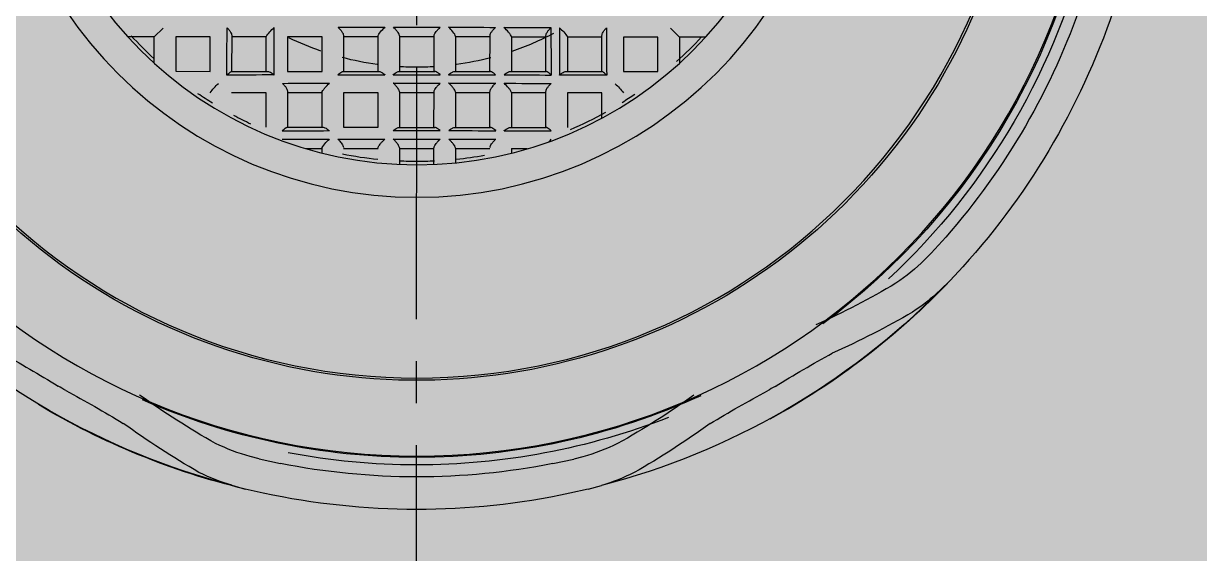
# Model space of a CAD drawing. Header units: millimetres. Extents: x 307301 to 459443, y -2888111 to -2805601.
# Drawn here: x 452136.6 to 452154.09, y -2880591.52 to -2880583.63 of the extents above; entities that cross this region are included whole.
import ezdxf

# ---------------------------------------------------------------- set-up
doc = ezdxf.new("R2010")
doc.units = ezdxf.units.MM
doc.header["$LTSCALE"] = 10
doc.header["$MEASUREMENT"] = 0
doc.linetypes.add('CENTER2', pattern=[1.125, 0.75, -0.125, 0.125, -0.125])
for name, color, linetype in [('$DDT_AUDIT_GENERATED_(131)', 7, 'Continuous'), ('$DDT_AUDIT_GENERATED_(159)', 7, 'Continuous'), ('$DDT_AUDIT_GENERATED_(15E)', 7, 'Continuous'), ('$DDT_AUDIT_GENERATED_(224)', 7, 'Continuous'), ('$DDT_AUDIT_GENERATED_(77)', 7, 'Continuous'), ('$DDT_AUDIT_GENERATED_(7E)', 7, 'Continuous'), ('$DDT_AUDIT_GENERATED_(901)', 7, 'Continuous'), ('$DDT_AUDIT_GENERATED_(E33)', 7, 'Continuous'), ('BMA  furniture', 6, 'Continuous'), ('Default', 7, 'Continuous'), ('Furniture - Plan', 3, 'Continuous')]:
    doc.layers.add(name, color=color, linetype=linetype)

# ---------------------------------------------------------------- blocks, each defined once
blk = doc.blocks.new('TUFTUFTU')
at = {"layer": 'Furniture - Plan', "ltscale": 0.01}
h = blk.add_hatch(color=250, dxfattribs=at)
h.dxf.hatch_style = 1
h.set_gradient(color1=(51, 51, 51), color2=(105, 105, 105), one_color=1, tint=0.41, name='INVCYLINDER')
edge = h.paths.add_edge_path()
edge.add_arc((1413476.938, -245799), 296.526, 0, 360)
at = {"layer": '$DDT_AUDIT_GENERATED_(131)', "color": 6, "linetype": 'Continuous'}
for radius, start, end in [(20.547, 103.389, 136.9318), (11.517, 132.6956, 137.8704), (20.547, 158.644, 180.0261), (11.517, 145.7477, 147.984), (11.517, 150.8264, 156.6984), (11.517, 169.9388, 174.1675), (11.517, 177.3842, 180.0261), (20.547, 180.0261, 190.7343), (11.517, 180.0261, 182.5504), (11.517, 185.7775, 191.0834), (11.517, 205.4253, 208.2256), (11.517, 211.8503, 214.4429), (11.517, 222.8171, 227.5499)]:
    blk.add_arc((1413476.938, -245799), radius, start, end, dxfattribs=at)
at = {"layer": '$DDT_AUDIT_GENERATED_(159)', "color": 6, "linetype": 'Continuous'}
for start, end in [(152.2081, 161.0698), (165.3604, 172.2515), (176.5422, 180.0261), (180.0261, 183.4538), (187.8004, 194.7813), (199.1279, 205.9048)]:
    blk.add_arc((1413476.938, -245799), 8.71, start, end, dxfattribs=at)
at = {"layer": '$DDT_AUDIT_GENERATED_(15E)', "color": 3, "linetype": 'Continuous'}
for radius in [295.946, 295.558]:
    blk.add_circle((1413476.938, -245799), radius, dxfattribs=at)
at = {"layer": '$DDT_AUDIT_GENERATED_(224)', "color": 3, "linetype": 'Continuous'}
for radius in [300, 296.526, 296.132]:
    blk.add_circle((1413476.938, -245799), radius, dxfattribs=at)
at = {"layer": '$DDT_AUDIT_GENERATED_(77)', "color": 6, "linetype": 'Continuous'}
for radius in [20.285, 17.962, 12.581]:
    blk.add_circle((1413476.938, -245799), radius, dxfattribs=at)
for radius, start, end in [(20.323, 96.5654, 143.5422), (18.03, 345.0261, 285.0261), (20.323, 155.4594, 180.0261), (20.323, 180.0261, 203.6723)]:
    blk.add_arc((1413476.938, -245799), radius, start, end, dxfattribs=at)
at = {"layer": '$DDT_AUDIT_GENERATED_(7E)', "color": 6, "linetype": 'Continuous'}
for p, q in [((1413462.286, -245782.762), (1413461.88, -245783.138)), ((1413461.59, -245783.435), (1413461.88, -245783.138)), ((1413462.692, -245783.703), (1413463.169, -245783.272)), ((1413462.692, -245783.703), (1413462.496, -245783.9)), ((1413455.668, -245793.909), (1413455.779, -245793.51)), ((1413455.668, -245793.909), (1413455.546, -245794.449)), ((1413456.635, -245794.061), (1413456.563, -245794.329)), ((1413456.429, -245794.958), (1413456.563, -245794.329)), ((1413456.567, -245803.689), (1413456.433, -245803.061)), ((1413455.55, -245803.571), (1413455.672, -245804.11)), ((1413456.567, -245803.689), (1413456.64, -245803.958)), ((1413455.784, -245804.509), (1413455.672, -245804.11))]:
    blk.add_line(p, q, dxfattribs=at)
for radius in [62.905, 61.937]:
    blk.add_circle((1413476.938, -245799), radius, dxfattribs=at)
for centre, radius, start, end in [((1413476.938, -245799), 21.872, 107.9893, 132.0628), ((1413476.938, -245799), 20.904, 108.8514, 131.2007), ((1413476.938, -245799), 21.872, 133.5123, 151.3295), ((1413476.939, -245799), 21.86, 134.5973, 165.4548), ((1413466.001, -245787.613), 6.075, 136.5465, 146.4505), ((1413467.001, -245788.301), 6.299, 135.6674, 145.6992), ((1413483.191, -245797.132), 25.71, 149.9453, 155.9266), ((1413483.897, -245797.765), 25.647, 149.5077, 155.5017), ((1413423.385, -245766.679), 41.456, 328.4918, 331.2106), ((1413420.66, -245767.981), 43.166, 328.8954, 331.5065), ((1413477.609, -245799.387), 21.872, 149.6802, 150.3719), ((1413478.453, -245805.348), 25.71, 144.1255, 150.1068), ((1413479.354, -245805.642), 25.646, 144.5503, 150.5445), ((1413461.601, -245795.234), 6.071, 153.5983, 163.5089), ((1413462.705, -245795.758), 6.303, 154.3562, 164.3815), ((1413476.938, -245799), 21.872, 167.9893, 192.0628), ((1413476.938, -245799), 20.904, 168.8514, 191.2007), ((1413462.704, -245802.257), 6.299, 195.6674, 205.6992), ((1413476.938, -245799), 21.872, 193.5123, 210.9797), ((1413461.608, -245802.779), 6.075, 196.5465, 206.4505), ((1413476.939, -245799), 21.86, 194.5973, 225.4548), ((1413479.349, -245792.356), 25.647, 209.5077, 215.5017), ((1413478.447, -245792.651), 25.71, 209.9453, 215.9266), ((1413422.171, -245829.219), 41.456, 28.4918, 31.2106), ((1413477.609, -245798.613), 21.872, 209.6802, 210.3719), ((1413421.936, -245832.23), 43.166, 28.8954, 31.5065)]:
    blk.add_arc(centre, radius, start, end, dxfattribs=at)
at = {"layer": '$DDT_AUDIT_GENERATED_(901)', "color": 6, "linetype": 'Continuous'}
for p, q in [((1413469.125, -245790.407), (1413469.125, -245791.194)), ((1413469.125, -245791.194), (1413468.338, -245791.194)), ((1413469.125, -245791.194), (1413469.387, -245791.456)), ((1413468.099, -245791.833), (1413469.125, -245791.832)), ((1413468.1, -245792.859), (1413468.099, -245791.833)), ((1413469.125, -245791.832), (1413469.126, -245792.858)), ((1413469.126, -245792.858), (1413468.1, -245792.859)), ((1413466.697, -245793.498), (1413467.461, -245793.498)), ((1413467.461, -245793.498), (1413467.462, -245794.524)), ((1413468.101, -245794.567), (1413468.1, -245793.495)), ((1413468.1, -245793.497), (1413469.173, -245793.497)), ((1413469.126, -245793.497), (1413469.126, -245794.523)), ((1413467.462, -245794.524), (1413466.436, -245794.524)), ((1413469.13, -245794.523), (1413468.101, -245794.523)), ((1413466.437, -245796.226), (1413466.436, -245795.153)), ((1413466.436, -245795.163), (1413467.505, -245795.162)), ((1413467.462, -245795.162), (1413467.463, -245796.188)), ((1413468.101, -245796.227), (1413468.101, -245795.155)), ((1413468.101, -245795.162), (1413469.171, -245795.162)), ((1413469.127, -245795.162), (1413469.127, -245796.187)), ((1413465.798, -245795.719), (1413465.798, -245796.189)), ((1413465.812, -245796.189), (1413465.671, -245796.189)), ((1413467.475, -245796.188), (1413466.437, -245796.189)), ((1413469.137, -245796.187), (1413468.101, -245796.188)), ((1413465.798, -245796.828), (1413465.799, -245797.853)), ((1413466.438, -245797.884), (1413466.437, -245796.812)), ((1413466.437, -245796.827), (1413467.5, -245796.827)), ((1413467.463, -245796.827), (1413467.463, -245797.853)), ((1413468.102, -245797.884), (1413468.102, -245796.813)), ((1413468.102, -245796.827), (1413469.166, -245796.826)), ((1413469.128, -245796.826), (1413469.128, -245797.852)), ((1413465.82, -245797.853), (1413465.378, -245797.854)), ((1413467.484, -245797.853), (1413466.438, -245797.853)), ((1413469.147, -245797.852), (1413468.102, -245797.852)), ((1413465.332, -245798.492), (1413465.828, -245798.492)), ((1413465.799, -245798.492), (1413465.8, -245799.518)), ((1413466.438, -245799.541), (1413466.438, -245798.469)), ((1413466.438, -245798.492), (1413467.493, -245798.491)), ((1413467.464, -245798.491), (1413467.464, -245799.517)), ((1413468.103, -245799.54), (1413468.102, -245798.469)), ((1413468.102, -245798.491), (1413469.158, -245798.491)), ((1413469.128, -245798.491), (1413469.129, -245799.517)), ((1413465.828, -245799.518), (1413465.332, -245799.518)), ((1413467.493, -245799.517), (1413466.438, -245799.518)), ((1413469.158, -245799.517), (1413468.103, -245799.517)), ((1413468.104, -245801.196), (1413468.103, -245800.124)), ((1413465.8, -245800.157), (1413465.8, -245801.183)), ((1413466.439, -245800.156), (1413467.464, -245800.156)), ((1413466.439, -245801.182), (1413466.439, -245800.156)), ((1413467.464, -245800.156), (1413467.465, -245801.182)), ((1413468.103, -245800.156), (1413469.148, -245800.155)), ((1413469.129, -245800.155), (1413469.13, -245801.181)), ((1413467.465, -245801.182), (1413466.439, -245801.182)), ((1413469.168, -245801.181), (1413468.104, -245801.182)), ((1413465.673, -245801.821), (1413465.815, -245801.821)), ((1413465.801, -245801.821), (1413465.801, -245802.291)), ((1413466.44, -245802.856), (1413466.439, -245801.784)), ((1413466.439, -245801.821), (1413467.478, -245801.821)), ((1413467.465, -245801.821), (1413467.466, -245802.846)), ((1413468.104, -245801.82), (1413469.13, -245801.82)), ((1413468.104, -245802.846), (1413468.104, -245801.82)), ((1413469.13, -245801.82), (1413469.13, -245802.846)), ((1413467.508, -245802.846), (1413466.44, -245802.847)), ((1413469.13, -245802.846), (1413468.104, -245802.846)), ((1413466.44, -245803.486), (1413467.466, -245803.485)), ((1413467.466, -245803.485), (1413467.466, -245804.511)), ((1413468.105, -245804.513), (1413468.105, -245803.441)), ((1413468.105, -245803.485), (1413469.134, -245803.484)), ((1413469.131, -245803.484), (1413469.131, -245804.51)), ((1413469.178, -245804.51), (1413468.105, -245804.511)), ((1413468.105, -245805.149), (1413469.131, -245805.149)), ((1413468.106, -245806.175), (1413468.105, -245805.149)), ((1413469.131, -245805.149), (1413469.132, -245806.175)), ((1413469.132, -245806.175), (1413468.106, -245806.175)), ((1413469.132, -245806.814), (1413469.394, -245806.551)), ((1413468.345, -245806.814), (1413469.132, -245806.814)), ((1413469.132, -245806.814), (1413469.132, -245807.601))]:
    blk.add_line(p, q, dxfattribs=at)
for centre, radius, start, end in [((1413466.664, -245794.021), 1.411, 40.5105, 55.4572), ((1413461.641, -247540.433), 1747.089, 89.745654, 89.79185), ((1413468.51, -245795.505), 1.162, 39.6562, 57.7323), ((1413463.174, -247258.902), 1464.152, 89.756176, 89.811348), ((1413465.537, -245794.515), 0.732, 308.4799, 318.1342), ((1411643.18, -245801.017), 1823.164, 0.144928, 0.188983), ((1411871.796, -245801.424), 1595.962, 0.180084, 0.230369), ((1413463.672, -247163.98), 1368.978, 89.760007, 89.819025), ((1411903.637, -245801.538), 1564.372, 0.187877, 0.239169), ((1412005.115, -245802.647), 1464.311, 0.24395, 0.298697), ((1412107.613, -245799.742), 1358.477, 0.071156, 0.130241), ((1412163.344, -245799.723), 1302.998, 0.073326, 0.134915), ((1412451.408, -245799.635), 1016.347, 0.089011, 0.167875), ((1412498.277, -245799.624), 969.73, 0.09261, 0.175244), ((1412735.95, -245799.593), 733.47, 0.119953, 0.229024), ((1412241.957, -245799.562), 1224.133, 359.993278, 0.058828), ((1412297.968, -245799.536), 1168.373, 359.991721, 0.060385), ((1412588.193, -245799.404), 879.562, 359.980511, 0.071595), ((1412635.549, -245799.383), 832.457, 359.977948, 0.074158), ((1412877.168, -245799.273), 592.25, 359.958571, 0.093534), ((1412107.624, -245799.503), 1358.466, 359.921865, 359.98095), ((1412498.261, -245799.266), 969.745, 359.876862, 359.959495), ((1412735.971, -245799.081), 733.448, 359.82308, 359.932155), ((1411594.977, -245798.738), 1871.113, 359.869268, 359.9122), ((1411643.157, -245798.651), 1823.185, 359.863123, 359.907178), ((1411871.823, -245798.036), 1595.933, 359.821736, 359.872022), ((1413462.168, -244407.837), 1395.425, 270.239399, 270.297288), ((1413468.513, -245802.503), 1.162, 302.3198, 320.3959), ((1413459.856, -244016.729), 1787.943, 270.260784, 270.305924), ((1413466.668, -245803.988), 1.411, 304.5949, 319.5417)]:
    blk.add_arc(centre, radius, start, end, dxfattribs=at)
for points in [[(1413467.988, -245793.356), (1413467.991, -245793.82), (1413467.993, -245794.287), (1413467.995, -245794.758)], [(1413467.998, -245803.25), (1413467.997, -245803.721), (1413467.995, -245804.189), (1413467.994, -245804.653)]]:
    blk.add_open_spline(points, degree=3, dxfattribs=at)
for points, knots in [([(1413467.988, -245793.356), (1413467.989, -245793.356), (1413467.99, -245793.357), (1413467.991, -245793.358), (1413468.013, -245793.382), (1413468.034, -245793.405), (1413468.051, -245793.425), (1413468.067, -245793.444), (1413468.081, -245793.461), (1413468.09, -245793.474), (1413468.096, -245793.483), (1413468.1, -245793.491), (1413468.1, -245793.495)], [0, 0, 0, 0, 0.013084, 0.013084, 0.013084, 0.39311, 0.39311, 0.39311, 0.743636, 0.743636, 0.743636, 1, 1, 1, 1]), ([(1413469.173, -245793.497), (1413469.187, -245793.497), (1413469.203, -245793.493), (1413469.22, -245793.488), (1413469.236, -245793.482), (1413469.253, -245793.473), (1413469.27, -245793.463), (1413469.296, -245793.448), (1413469.322, -245793.429), (1413469.347, -245793.409), (1413469.363, -245793.395), (1413469.379, -245793.38), (1413469.394, -245793.364), (1413469.395, -245793.363), (1413469.396, -245793.362), (1413469.397, -245793.361)], [0, 0, 0, 0, 0.219462, 0.219462, 0.219462, 0.43637, 0.43637, 0.43637, 0.765904, 0.765904, 0.765904, 0.986795, 0.986795, 0.986795, 1, 1, 1, 1]), ([(1413467.995, -245794.758), (1413467.995, -245794.757), (1413467.996, -245794.757), (1413467.997, -245794.756), (1413468.018, -245794.733), (1413468.037, -245794.709), (1413468.053, -245794.685), (1413468.068, -245794.662), (1413468.081, -245794.638), (1413468.09, -245794.616), (1413468.097, -245794.599), (1413468.101, -245794.582), (1413468.101, -245794.567)], [0, 0, 0, 0, 0.014755, 0.014755, 0.014755, 0.370759, 0.370759, 0.370759, 0.720009, 0.720009, 0.720009, 1, 1, 1, 1]), ([(1413466.333, -245795.003), (1413466.334, -245795.004), (1413466.335, -245795.005), (1413466.336, -245795.006), (1413466.353, -245795.026), (1413466.37, -245795.045), (1413466.384, -245795.063), (1413466.401, -245795.085), (1413466.416, -245795.106), (1413466.425, -245795.123), (1413466.432, -245795.135), (1413466.436, -245795.146), (1413466.436, -245795.153)], [0, 0, 0, 0, 0.013794, 0.013794, 0.013794, 0.332699, 0.332699, 0.332699, 0.717117, 0.717117, 0.717117, 1, 1, 1, 1]), ([(1413467.505, -245795.162), (1413467.517, -245795.162), (1413467.531, -245795.159), (1413467.547, -245795.154), (1413467.562, -245795.149), (1413467.578, -245795.141), (1413467.593, -245795.132), (1413467.617, -245795.118), (1413467.642, -245795.101), (1413467.665, -245795.083), (1413467.692, -245795.06), (1413467.718, -245795.036), (1413467.742, -245795.01), (1413467.743, -245795.009), (1413467.744, -245795.008), (1413467.744, -245795.007)], [0, 0, 0, 0, 0.187816, 0.187816, 0.187816, 0.373526, 0.373526, 0.373526, 0.654344, 0.654344, 0.654344, 0.987809, 0.987809, 0.987809, 1, 1, 1, 1]), ([(1413467.996, -245795.008), (1413467.996, -245795.009), (1413467.997, -245795.01), (1413467.998, -245795.011), (1413468.017, -245795.031), (1413468.034, -245795.051), (1413468.049, -245795.07), (1413468.066, -245795.091), (1413468.08, -245795.111), (1413468.09, -245795.127), (1413468.097, -245795.139), (1413468.101, -245795.149), (1413468.101, -245795.155)], [0, 0, 0, 0, 0.013593, 0.013593, 0.013593, 0.347736, 0.347736, 0.347736, 0.724088, 0.724088, 0.724088, 1, 1, 1, 1]), ([(1413469.171, -245795.162), (1413469.184, -245795.162), (1413469.199, -245795.158), (1413469.215, -245795.153), (1413469.23, -245795.147), (1413469.247, -245795.139), (1413469.263, -245795.13), (1413469.288, -245795.116), (1413469.313, -245795.098), (1413469.336, -245795.079), (1413469.36, -245795.06), (1413469.382, -245795.038), (1413469.403, -245795.016), (1413469.404, -245795.015), (1413469.405, -245795.014), (1413469.406, -245795.013)], [0, 0, 0, 0, 0.198123, 0.198123, 0.198123, 0.393986, 0.393986, 0.393986, 0.691201, 0.691201, 0.691201, 0.987467, 0.987467, 0.987467, 1, 1, 1, 1]), ([(1413466.337, -245796.405), (1413466.338, -245796.404), (1413466.339, -245796.403), (1413466.34, -245796.402), (1413466.357, -245796.383), (1413466.373, -245796.363), (1413466.386, -245796.343), (1413466.403, -245796.319), (1413466.416, -245796.295), (1413466.425, -245796.273), (1413466.433, -245796.256), (1413466.437, -245796.239), (1413466.437, -245796.226)], [0, 0, 0, 0, 0.014965, 0.014965, 0.014965, 0.324839, 0.324839, 0.324839, 0.702876, 0.702876, 0.702876, 1, 1, 1, 1]), ([(1413467.475, -245796.188), (1413467.487, -245796.188), (1413467.508, -245796.198), (1413467.557, -245796.229), (1413467.583, -245796.249), (1413467.66, -245796.314), (1413467.709, -245796.363), (1413467.749, -245796.408)], [0, 0, 0, 0, 0.25, 0.25, 0.5, 0.5, 1, 1, 1, 1]), ([(1413468.001, -245796.408), (1413468.002, -245796.408), (1413468.003, -245796.407), (1413468.003, -245796.406), (1413468.021, -245796.386), (1413468.037, -245796.365), (1413468.051, -245796.345), (1413468.068, -245796.321), (1413468.081, -245796.297), (1413468.09, -245796.275), (1413468.097, -245796.257), (1413468.101, -245796.241), (1413468.101, -245796.227)], [0, 0, 0, 0, 0.014955, 0.014955, 0.014955, 0.332887, 0.332887, 0.332887, 0.705714, 0.705714, 0.705714, 1, 1, 1, 1]), ([(1413469.137, -245796.187), (1413469.148, -245796.187), (1413469.169, -245796.197), (1413469.217, -245796.23), (1413469.244, -245796.251), (1413469.322, -245796.318), (1413469.371, -245796.367), (1413469.412, -245796.412)], [0, 0, 0, 0, 0.25, 0.25, 0.5, 0.5, 1, 1, 1, 1]), ([(1413465.834, -245796.828), (1413465.844, -245796.828), (1413465.857, -245796.825), (1413465.871, -245796.82), (1413465.884, -245796.815), (1413465.899, -245796.808), (1413465.914, -245796.8), (1413465.935, -245796.788), (1413465.958, -245796.772), (1413465.979, -245796.756), (1413466.007, -245796.734), (1413466.035, -245796.709), (1413466.06, -245796.683), (1413466.068, -245796.675), (1413466.076, -245796.666), (1413466.084, -245796.657), (1413466.085, -245796.656), (1413466.086, -245796.655), (1413466.086, -245796.654)], [0, 0, 0, 0, 0.162938, 0.162938, 0.162938, 0.324202, 0.324202, 0.324202, 0.563299, 0.563299, 0.563299, 0.883093, 0.883093, 0.883093, 0.988652, 0.988652, 0.988652, 1, 1, 1, 1]), ([(1413466.338, -245796.655), (1413466.339, -245796.656), (1413466.34, -245796.657), (1413466.34, -245796.657), (1413466.356, -245796.675), (1413466.371, -245796.693), (1413466.384, -245796.711), (1413466.401, -245796.734), (1413466.416, -245796.756), (1413466.425, -245796.775), (1413466.433, -245796.789), (1413466.437, -245796.802), (1413466.437, -245796.812)], [0, 0, 0, 0, 0.014252, 0.014252, 0.014252, 0.306746, 0.306746, 0.306746, 0.70396, 0.70396, 0.70396, 1, 1, 1, 1]), ([(1413467.5, -245796.827), (1413467.511, -245796.827), (1413467.524, -245796.824), (1413467.538, -245796.819), (1413467.552, -245796.814), (1413467.566, -245796.807), (1413467.581, -245796.799), (1413467.604, -245796.786), (1413467.626, -245796.771), (1413467.648, -245796.754), (1413467.677, -245796.731), (1413467.704, -245796.706), (1413467.729, -245796.68), (1413467.736, -245796.673), (1413467.742, -245796.667), (1413467.748, -245796.66), (1413467.749, -245796.659), (1413467.749, -245796.658), (1413467.75, -245796.657)], [0, 0, 0, 0, 0.167273, 0.167273, 0.167273, 0.332789, 0.332789, 0.332789, 0.579523, 0.579523, 0.579523, 0.906487, 0.906487, 0.906487, 0.9885, 0.9885, 0.9885, 1, 1, 1, 1]), ([(1413468.002, -245796.658), (1413468.002, -245796.659), (1413468.003, -245796.659), (1413468.004, -245796.66), (1413468.02, -245796.679), (1413468.035, -245796.697), (1413468.048, -245796.714), (1413468.066, -245796.737), (1413468.081, -245796.759), (1413468.09, -245796.778), (1413468.097, -245796.791), (1413468.102, -245796.804), (1413468.102, -245796.813)], [0, 0, 0, 0, 0.014142, 0.014142, 0.014142, 0.312027, 0.312027, 0.312027, 0.706914, 0.706914, 0.706914, 1, 1, 1, 1]), ([(1413469.166, -245796.826), (1413469.178, -245796.826), (1413469.191, -245796.823), (1413469.205, -245796.818), (1413469.22, -245796.813), (1413469.235, -245796.806), (1413469.25, -245796.797), (1413469.273, -245796.784), (1413469.296, -245796.768), (1413469.318, -245796.751), (1413469.347, -245796.728), (1413469.375, -245796.702), (1413469.4, -245796.676), (1413469.404, -245796.672), (1413469.407, -245796.668), (1413469.411, -245796.664), (1413469.412, -245796.663), (1413469.413, -245796.662), (1413469.413, -245796.661)], [0, 0, 0, 0, 0.173521, 0.173521, 0.173521, 0.345169, 0.345169, 0.345169, 0.602704, 0.602704, 0.602704, 0.939268, 0.939268, 0.939268, 0.988285, 0.988285, 0.988285, 1, 1, 1, 1]), ([(1413465.82, -245797.853), (1413465.828, -245797.853), (1413465.837, -245797.856), (1413465.848, -245797.86), (1413465.859, -245797.864), (1413465.871, -245797.87), (1413465.884, -245797.877), (1413465.901, -245797.887), (1413465.919, -245797.899), (1413465.937, -245797.913), (1413465.961, -245797.931), (1413465.986, -245797.952), (1413466.01, -245797.974), (1413466.037, -245797.999), (1413466.063, -245798.026), (1413466.087, -245798.053), (1413466.087, -245798.054), (1413466.088, -245798.054), (1413466.089, -245798.055)], [0, 0, 0, 0, 0.130615, 0.130615, 0.130615, 0.260342, 0.260342, 0.260342, 0.438697, 0.438697, 0.438697, 0.690382, 0.690382, 0.690382, 0.989825, 0.989825, 0.989825, 1, 1, 1, 1]), ([(1413466.341, -245798.055), (1413466.341, -245798.054), (1413466.342, -245798.054), (1413466.343, -245798.053), (1413466.358, -245798.035), (1413466.373, -245798.017), (1413466.385, -245797.999), (1413466.402, -245797.975), (1413466.417, -245797.951), (1413466.426, -245797.929), (1413466.433, -245797.912), (1413466.438, -245797.897), (1413466.438, -245797.884)], [0, 0, 0, 0, 0.0149, 0.0149, 0.0149, 0.303312, 0.303312, 0.303312, 0.696338, 0.696338, 0.696338, 1, 1, 1, 1]), ([(1413467.484, -245797.853), (1413467.491, -245797.853), (1413467.501, -245797.855), (1413467.511, -245797.859), (1413467.522, -245797.863), (1413467.534, -245797.869), (1413467.546, -245797.876), (1413467.563, -245797.886), (1413467.581, -245797.898), (1413467.598, -245797.911), (1413467.623, -245797.93), (1413467.648, -245797.95), (1413467.671, -245797.972), (1413467.7, -245797.998), (1413467.727, -245798.026), (1413467.751, -245798.053), (1413467.752, -245798.054), (1413467.753, -245798.055), (1413467.753, -245798.056)], [0, 0, 0, 0, 0.129049, 0.129049, 0.129049, 0.257259, 0.257259, 0.257259, 0.432473, 0.432473, 0.432473, 0.68013, 0.68013, 0.68013, 0.989883, 0.989883, 0.989883, 1, 1, 1, 1]), ([(1413468.005, -245798.056), (1413468.006, -245798.055), (1413468.007, -245798.054), (1413468.007, -245798.053), (1413468.023, -245798.035), (1413468.037, -245798.017), (1413468.05, -245797.999), (1413468.067, -245797.975), (1413468.081, -245797.951), (1413468.091, -245797.929), (1413468.098, -245797.913), (1413468.102, -245797.897), (1413468.102, -245797.884)], [0, 0, 0, 0, 0.014924, 0.014924, 0.014924, 0.304806, 0.304806, 0.304806, 0.696698, 0.696698, 0.696698, 1, 1, 1, 1]), ([(1413469.147, -245797.852), (1413469.176, -245797.852), (1413469.233, -245797.887), (1413469.332, -245797.967), (1413469.379, -245798.013), (1413469.418, -245798.057)], [0, 0, 0, 0, 0.5, 0.5, 1, 1, 1, 1]), ([(1413465.828, -245798.492), (1413465.837, -245798.492), (1413465.848, -245798.49), (1413465.861, -245798.485), (1413465.873, -245798.481), (1413465.886, -245798.474), (1413465.9, -245798.467), (1413465.919, -245798.456), (1413465.94, -245798.442), (1413465.959, -245798.427), (1413465.987, -245798.406), (1413466.013, -245798.383), (1413466.038, -245798.359), (1413466.055, -245798.342), (1413466.072, -245798.325), (1413466.087, -245798.308), (1413466.088, -245798.307), (1413466.088, -245798.306), (1413466.089, -245798.305)], [0, 0, 0, 0, 0.145875, 0.145875, 0.145875, 0.290449, 0.290449, 0.290449, 0.498511, 0.498511, 0.498511, 0.786425, 0.786425, 0.786425, 0.989253, 0.989253, 0.989253, 1, 1, 1, 1]), ([(1413466.341, -245798.305), (1413466.342, -245798.306), (1413466.342, -245798.307), (1413466.343, -245798.307), (1413466.358, -245798.325), (1413466.372, -245798.342), (1413466.385, -245798.359), (1413466.402, -245798.383), (1413466.417, -245798.407), (1413466.426, -245798.427), (1413466.433, -245798.443), (1413466.438, -245798.458), (1413466.438, -245798.469)], [0, 0, 0, 0, 0.014647, 0.014647, 0.014647, 0.296301, 0.296301, 0.296301, 0.696508, 0.696508, 0.696508, 1, 1, 1, 1]), ([(1413467.493, -245798.491), (1413467.502, -245798.491), (1413467.513, -245798.489), (1413467.526, -245798.484), (1413467.538, -245798.48), (1413467.552, -245798.473), (1413467.565, -245798.466), (1413467.585, -245798.455), (1413467.606, -245798.441), (1413467.625, -245798.426), (1413467.653, -245798.405), (1413467.679, -245798.382), (1413467.704, -245798.358), (1413467.721, -245798.341), (1413467.737, -245798.325), (1413467.751, -245798.308), (1413467.752, -245798.307), (1413467.753, -245798.306), (1413467.754, -245798.305)], [0, 0, 0, 0, 0.146971, 0.146971, 0.146971, 0.292613, 0.292613, 0.292613, 0.502793, 0.502793, 0.502793, 0.793256, 0.793256, 0.793256, 0.98921, 0.98921, 0.98921, 1, 1, 1, 1]), ([(1413468.005, -245798.305), (1413468.006, -245798.306), (1413468.007, -245798.307), (1413468.008, -245798.308), (1413468.023, -245798.325), (1413468.037, -245798.343), (1413468.049, -245798.36), (1413468.066, -245798.383), (1413468.081, -245798.407), (1413468.091, -245798.427), (1413468.098, -245798.443), (1413468.102, -245798.457), (1413468.102, -245798.469)], [0, 0, 0, 0, 0.014628, 0.014628, 0.014628, 0.296243, 0.296243, 0.296243, 0.696776, 0.696776, 0.696776, 1, 1, 1, 1]), ([(1413469.158, -245798.491), (1413469.167, -245798.491), (1413469.179, -245798.488), (1413469.192, -245798.484), (1413469.204, -245798.479), (1413469.218, -245798.473), (1413469.231, -245798.465), (1413469.251, -245798.454), (1413469.272, -245798.44), (1413469.292, -245798.424), (1413469.32, -245798.404), (1413469.346, -245798.38), (1413469.371, -245798.356), (1413469.387, -245798.34), (1413469.402, -245798.325), (1413469.416, -245798.309), (1413469.417, -245798.308), (1413469.417, -245798.307), (1413469.418, -245798.306)], [0, 0, 0, 0, 0.148561, 0.148561, 0.148561, 0.295756, 0.295756, 0.295756, 0.509003, 0.509003, 0.509003, 0.80311, 0.80311, 0.80311, 0.989148, 0.989148, 0.989148, 1, 1, 1, 1]), ([(1413465.828, -245799.518), (1413465.837, -245799.518), (1413465.849, -245799.521), (1413465.861, -245799.525), (1413465.873, -245799.529), (1413465.887, -245799.536), (1413465.9, -245799.544), (1413465.92, -245799.555), (1413465.94, -245799.568), (1413465.96, -245799.583), (1413465.987, -245799.604), (1413466.014, -245799.627), (1413466.038, -245799.651), (1413466.056, -245799.668), (1413466.072, -245799.685), (1413466.087, -245799.702), (1413466.088, -245799.703), (1413466.089, -245799.704), (1413466.09, -245799.705)], [0, 0, 0, 0, 0.145875, 0.145875, 0.145875, 0.290449, 0.290449, 0.290449, 0.498511, 0.498511, 0.498511, 0.786425, 0.786425, 0.786425, 0.989253, 0.989253, 0.989253, 1, 1, 1, 1]), ([(1413466.341, -245799.705), (1413466.342, -245799.704), (1413466.343, -245799.703), (1413466.344, -245799.702), (1413466.359, -245799.685), (1413466.373, -245799.667), (1413466.385, -245799.65), (1413466.403, -245799.627), (1413466.417, -245799.603), (1413466.427, -245799.582), (1413466.434, -245799.567), (1413466.438, -245799.552), (1413466.438, -245799.541)], [0, 0, 0, 0, 0.014647, 0.014647, 0.014647, 0.296301, 0.296301, 0.296301, 0.696508, 0.696508, 0.696508, 1, 1, 1, 1]), ([(1413467.493, -245799.517), (1413467.502, -245799.517), (1413467.514, -245799.52), (1413467.526, -245799.524), (1413467.539, -245799.529), (1413467.552, -245799.535), (1413467.566, -245799.543), (1413467.586, -245799.554), (1413467.606, -245799.568), (1413467.626, -245799.583), (1413467.653, -245799.604), (1413467.68, -245799.627), (1413467.705, -245799.651), (1413467.721, -245799.667), (1413467.737, -245799.684), (1413467.752, -245799.701), (1413467.753, -245799.702), (1413467.754, -245799.702), (1413467.754, -245799.703)], [0, 0, 0, 0, 0.146971, 0.146971, 0.146971, 0.292613, 0.292613, 0.292613, 0.502793, 0.502793, 0.502793, 0.793256, 0.793256, 0.793256, 0.98921, 0.98921, 0.98921, 1, 1, 1, 1]), ([(1413468.006, -245799.703), (1413468.007, -245799.702), (1413468.007, -245799.701), (1413468.008, -245799.7), (1413468.023, -245799.683), (1413468.037, -245799.666), (1413468.05, -245799.649), (1413468.067, -245799.625), (1413468.082, -245799.601), (1413468.091, -245799.581), (1413468.098, -245799.565), (1413468.103, -245799.551), (1413468.103, -245799.54)], [0, 0, 0, 0, 0.014628, 0.014628, 0.014628, 0.296243, 0.296243, 0.296243, 0.696776, 0.696776, 0.696776, 1, 1, 1, 1]), ([(1413469.158, -245799.517), (1413469.168, -245799.517), (1413469.179, -245799.519), (1413469.192, -245799.524), (1413469.204, -245799.528), (1413469.218, -245799.535), (1413469.232, -245799.542), (1413469.252, -245799.554), (1413469.273, -245799.568), (1413469.293, -245799.583), (1413469.32, -245799.604), (1413469.347, -245799.627), (1413469.372, -245799.651), (1413469.387, -245799.667), (1413469.402, -245799.682), (1413469.416, -245799.698), (1413469.417, -245799.699), (1413469.418, -245799.7), (1413469.419, -245799.701)], [0, 0, 0, 0, 0.148561, 0.148561, 0.148561, 0.295756, 0.295756, 0.295756, 0.509003, 0.509003, 0.509003, 0.80311, 0.80311, 0.80311, 0.989148, 0.989148, 0.989148, 1, 1, 1, 1]), ([(1413465.821, -245800.157), (1413465.829, -245800.157), (1413465.838, -245800.155), (1413465.849, -245800.15), (1413465.86, -245800.146), (1413465.872, -245800.14), (1413465.885, -245800.133), (1413465.902, -245800.123), (1413465.92, -245800.111), (1413465.938, -245800.098), (1413465.962, -245800.079), (1413465.987, -245800.058), (1413466.011, -245800.036), (1413466.038, -245800.011), (1413466.064, -245799.984), (1413466.087, -245799.957), (1413466.088, -245799.956), (1413466.089, -245799.956), (1413466.09, -245799.955)], [0, 0, 0, 0, 0.130615, 0.130615, 0.130615, 0.260342, 0.260342, 0.260342, 0.438697, 0.438697, 0.438697, 0.690382, 0.690382, 0.690382, 0.989825, 0.989825, 0.989825, 1, 1, 1, 1]), ([(1413468.103, -245800.124), (1413468.103, -245800.111), (1413468.099, -245800.096), (1413468.092, -245800.079), (1413468.082, -245800.057), (1413468.068, -245800.033), (1413468.051, -245800.009), (1413468.038, -245799.991), (1413468.024, -245799.973), (1413468.008, -245799.955), (1413468.007, -245799.954), (1413468.007, -245799.953), (1413468.006, -245799.952)], [0, 0, 0, 0, 0.303302, 0.303302, 0.303302, 0.695194, 0.695194, 0.695194, 0.985076, 0.985076, 0.985076, 1, 1, 1, 1]), ([(1413469.148, -245800.155), (1413469.177, -245800.155), (1413469.234, -245800.12), (1413469.333, -245800.04), (1413469.38, -245799.994), (1413469.419, -245799.949)], [0, 0, 0, 0, 0.5, 0.5, 1, 1, 1, 1]), ([(1413466.089, -245801.356), (1413466.088, -245801.355), (1413466.087, -245801.354), (1413466.086, -245801.353), (1413466.078, -245801.344), (1413466.07, -245801.335), (1413466.062, -245801.327), (1413466.037, -245801.301), (1413466.009, -245801.276), (1413465.981, -245801.254), (1413465.96, -245801.238), (1413465.937, -245801.222), (1413465.916, -245801.21), (1413465.901, -245801.202), (1413465.886, -245801.195), (1413465.873, -245801.19), (1413465.859, -245801.185), (1413465.846, -245801.183), (1413465.836, -245801.183)], [0, 0, 0, 0, 0.011348, 0.011348, 0.011348, 0.116907, 0.116907, 0.116907, 0.436701, 0.436701, 0.436701, 0.675798, 0.675798, 0.675798, 0.837062, 0.837062, 0.837062, 1, 1, 1, 1]), ([(1413468.004, -245801.351), (1413468.005, -245801.35), (1413468.005, -245801.349), (1413468.006, -245801.348), (1413468.022, -245801.33), (1413468.037, -245801.311), (1413468.051, -245801.294), (1413468.068, -245801.271), (1413468.083, -245801.249), (1413468.092, -245801.231), (1413468.099, -245801.217), (1413468.104, -245801.204), (1413468.104, -245801.196)], [0, 0, 0, 0, 0.014142, 0.014142, 0.014142, 0.312027, 0.312027, 0.312027, 0.706914, 0.706914, 0.706914, 1, 1, 1, 1]), ([(1413469.416, -245801.346), (1413469.415, -245801.345), (1413469.414, -245801.344), (1413469.413, -245801.343), (1413469.409, -245801.339), (1413469.406, -245801.335), (1413469.402, -245801.331), (1413469.377, -245801.305), (1413469.349, -245801.279), (1413469.32, -245801.256), (1413469.298, -245801.239), (1413469.275, -245801.223), (1413469.252, -245801.21), (1413469.237, -245801.201), (1413469.222, -245801.194), (1413469.207, -245801.189), (1413469.193, -245801.184), (1413469.179, -245801.181), (1413469.168, -245801.181)], [0, 0, 0, 0, 0.011715, 0.011715, 0.011715, 0.060732, 0.060732, 0.060732, 0.397296, 0.397296, 0.397296, 0.654831, 0.654831, 0.654831, 0.826479, 0.826479, 0.826479, 1, 1, 1, 1]), ([(1413465.815, -245801.821), (1413465.84, -245801.821), (1413465.899, -245801.783), (1413466, -245801.698), (1413466.048, -245801.65), (1413466.088, -245801.605)], [0, 0, 0, 0, 0.5, 0.5, 1, 1, 1, 1]), ([(1413466.439, -245801.784), (1413466.439, -245801.77), (1413466.435, -245801.754), (1413466.428, -245801.736), (1413466.419, -245801.714), (1413466.405, -245801.69), (1413466.389, -245801.666), (1413466.375, -245801.647), (1413466.359, -245801.627), (1413466.342, -245801.607), (1413466.341, -245801.606), (1413466.341, -245801.605), (1413466.34, -245801.604)], [0, 0, 0, 0, 0.297124, 0.297124, 0.297124, 0.675161, 0.675161, 0.675161, 0.985035, 0.985035, 0.985035, 1, 1, 1, 1]), ([(1413467.478, -245801.821), (1413467.49, -245801.821), (1413467.511, -245801.811), (1413467.559, -245801.78), (1413467.586, -245801.759), (1413467.663, -245801.694), (1413467.711, -245801.646), (1413467.752, -245801.601)], [0, 0, 0, 0, 0.25, 0.25, 0.5, 0.5, 1, 1, 1, 1]), ([(1413466.337, -245803.006), (1413466.338, -245803.005), (1413466.338, -245803.005), (1413466.339, -245803.004), (1413466.357, -245802.984), (1413466.373, -245802.965), (1413466.388, -245802.946), (1413466.405, -245802.925), (1413466.419, -245802.904), (1413466.429, -245802.887), (1413466.436, -245802.874), (1413466.44, -245802.864), (1413466.44, -245802.856)], [0, 0, 0, 0, 0.013794, 0.013794, 0.013794, 0.332699, 0.332699, 0.332699, 0.717117, 0.717117, 0.717117, 1, 1, 1, 1]), ([(1413467.748, -245803.001), (1413467.747, -245803), (1413467.746, -245802.999), (1413467.745, -245802.998), (1413467.722, -245802.973), (1413467.696, -245802.948), (1413467.668, -245802.926), (1413467.645, -245802.907), (1413467.621, -245802.89), (1413467.597, -245802.877), (1413467.581, -245802.868), (1413467.565, -245802.86), (1413467.55, -245802.855), (1413467.535, -245802.849), (1413467.52, -245802.846), (1413467.508, -245802.846)], [0, 0, 0, 0, 0.012191, 0.012191, 0.012191, 0.345656, 0.345656, 0.345656, 0.626474, 0.626474, 0.626474, 0.812184, 0.812184, 0.812184, 1, 1, 1, 1]), ([(1413468.105, -245803.441), (1413468.105, -245803.427), (1413468.101, -245803.41), (1413468.094, -245803.392), (1413468.085, -245803.37), (1413468.072, -245803.346), (1413468.057, -245803.323), (1413468.041, -245803.299), (1413468.022, -245803.275), (1413468.001, -245803.253), (1413468, -245803.252), (1413467.999, -245803.251), (1413467.998, -245803.25)], [0, 0, 0, 0, 0.279991, 0.279991, 0.279991, 0.629241, 0.629241, 0.629241, 0.985245, 0.985245, 0.985245, 1, 1, 1, 1]), ([(1413467.994, -245804.653), (1413467.994, -245804.652), (1413467.995, -245804.651), (1413467.996, -245804.65), (1413468.018, -245804.626), (1413468.039, -245804.604), (1413468.056, -245804.583), (1413468.072, -245804.565), (1413468.086, -245804.548), (1413468.095, -245804.534), (1413468.101, -245804.525), (1413468.105, -245804.517), (1413468.105, -245804.513)], [0, 0, 0, 0, 0.013084, 0.013084, 0.013084, 0.39311, 0.39311, 0.39311, 0.743636, 0.743636, 0.743636, 1, 1, 1, 1]), ([(1413469.402, -245804.646), (1413469.401, -245804.645), (1413469.4, -245804.644), (1413469.399, -245804.643), (1413469.384, -245804.627), (1413469.368, -245804.612), (1413469.352, -245804.598), (1413469.327, -245804.578), (1413469.301, -245804.559), (1413469.275, -245804.544), (1413469.258, -245804.534), (1413469.241, -245804.525), (1413469.225, -245804.52), (1413469.208, -245804.514), (1413469.192, -245804.51), (1413469.178, -245804.51)], [0, 0, 0, 0, 0.013205, 0.013205, 0.013205, 0.234096, 0.234096, 0.234096, 0.56363, 0.56363, 0.56363, 0.780538, 0.780538, 0.780538, 1, 1, 1, 1])]:
    blk.add_open_spline(points, degree=3, knots=knots, dxfattribs=at)
at = {"layer": '$DDT_AUDIT_GENERATED_(E33)', "color": 6, "linetype": 'Continuous'}
blk.add_circle((1413476.938, -245799), 11.613, dxfattribs=at)
at = {"layer": 'Default', "color": 6, "linetype": 'CENTER2'}
blk.add_line((1413438.227, -245799.018), (1413515.649, -245798.982), dxfattribs=at)
blk = doc.blocks.new('SDTYTYT')
at = {"layer": 'Furniture - Plan', "color": 3, "xscale": 0.5000000000000486, "yscale": 0.5000000000000486, "zscale": 0.5000000000000486, "rotation": 180}
blk.add_blockref('TUFTUFTU', (925445.399, -2867082.713), dxfattribs=at)

msp = doc.modelspace()

# ---------------------------------------------------------------- block references
at = {"layer": 'BMA  furniture', "xscale": -1, "rotation": 90}
msp.add_blockref('SDTYTYT', (-2292040.765, -2661873), dxfattribs=at)

doc.saveas('drawing.dxf')
